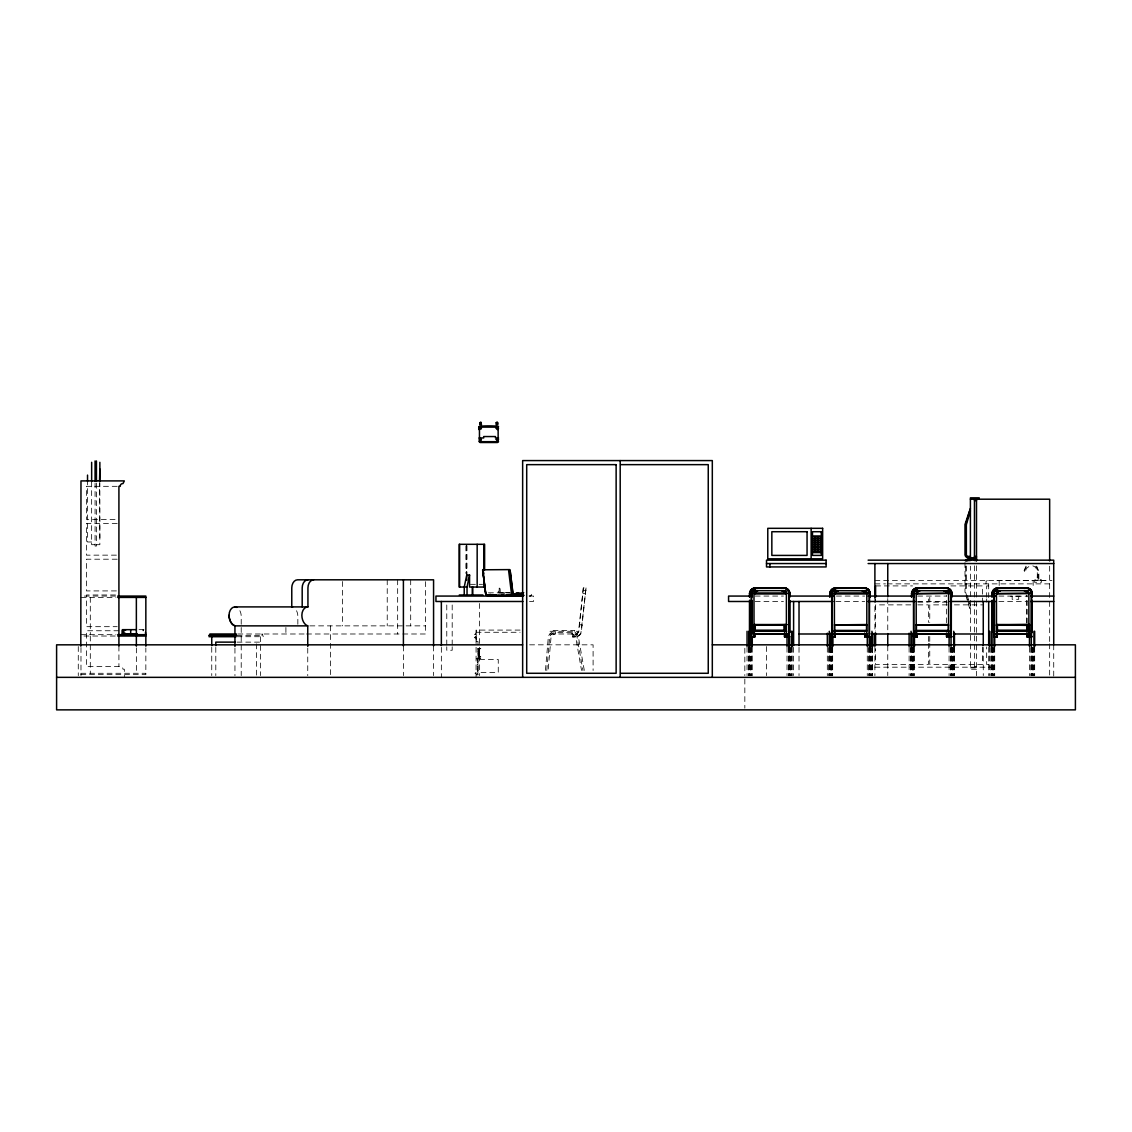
<?xml version="1.0" encoding="UTF-8"?>
<svg xmlns="http://www.w3.org/2000/svg" width="1132" height="1132" viewBox="0 0 1132 1132"><rect width="100%" height="100%" fill="white"/><g stroke="black" fill="none" stroke-linecap="round" stroke-linejoin="round"><path stroke-width="0.75" stroke-dasharray="5 3.75" d="M946.366 622.826L946.38 595.234M1026.752 622.826L1026.766 595.234M1027.049 623.166L1027.064 595.503M236.998 636.708L263.232 636.708L262.412 634.047A2.363 1.67 -90 0 0 261.874 633.991L261.874 635.349M545.44 670.385L548.341 637.033A7.259 7.259 0 0 1 555.444 631.288L555.444 633.991A4.542 4.542 0 0 0 551.001 637.599L548.143 670.54M546.784 670.512L549.558 638.038A5.901 5.901 0 0 1 555.444 632.647L572.452 632.703A5.801 5.801 0 0 1 576.938 636.481L582.966 670.625M583.334 587.933L578.551 631.302A3.764 3.764 0 0 1 575.551 633.991L575.877 636.976L576.669 636.807A6.75 6.75 0 0 0 581.24 632.717L586.036 587.933L583.334 587.933L578.848 631.359A4.061 4.061 0 0 1 575.594 634.288L572.693 633.991L572.608 636.976L575.877 636.976M586.036 587.933L580.957 632.618A6.467 6.467 0 0 1 576.584 636.524L572.608 636.976M1040.888 580.249L1040.888 579.343L1041.525 582.273L1034.521 582.273L1035.157 579.343L1035.157 580.249M1025.988 566.17L1023.795 571.405L1025.465 571.618L1026.257 568.589L1029.809 565.858M500.316 592.885L500.103 588.753L499.198 588.074L498.278 588.753L498.278 592.786M1038.228 577.306C1038.808 570.981 1035.879 583.093 1038.171 574.405M531.615 595.39L530.271 595.927L531.615 595.39L531.219 594.3M987.345 580.49L986.085 581.324L985.986 583.871M117.204 486.321L86.4 486.321L86.4 519.376L117.204 519.376M117.204 523.451L86.4 523.451L86.4 555.147L117.204 555.147M99.857 538.025L99.531 482.798M91.65 541.987L87.532 541.987L87.532 481.298M95.074 544.69L91.65 544.69L91.65 479.543M96.432 544.69L99.857 544.69L99.857 482.798M117.204 559.208L86.4 559.208L86.4 590.918L117.204 590.918M1038.143 574.405L1038.143 577.334M1034.521 580.249L1041.525 580.249M874.894 580.49L1051.982 580.49M874.894 583.871L885.479 583.871M887.148 583.871L1051.968 583.871M470.403 584.324L482.529 584.324M875.574 585.909L912.548 585.909M950.894 585.909L982.59 585.909L982.59 602.153M988.689 585.909L986.665 585.909L986.665 597.286M583.334 590.649L586.036 590.649M488.416 592.828L510.023 592.828M115.492 594.979L86.4 594.979L86.4 626.675L117.204 626.675M529.139 595.927L529.847 596.069M84.334 596.069L115.959 596.069M529.139 596.069L533.483 596.069L533.483 601.488L529.465 601.488M755.186 596.069L783.429 596.069M836.407 596.069L864.664 596.069M917.642 596.069L945.885 596.069M998.863 596.069L1027.134 596.196M80.811 597.413L115.959 597.413M755.186 601.488L783.429 601.488M835.869 601.488L864.664 601.488M917.642 601.488L946.423 601.488M998.863 601.488L1027.12 601.488M917.84 602.153L928.41 602.153L928.41 595.658M947.371 602.153L929.754 602.153L929.754 595.658M910.793 604.87L875.574 604.87L875.574 631.175M917.84 604.87L928.41 604.87L928.41 622.402M947.371 604.87L929.754 604.87L929.754 622.402M954.418 604.87L982.59 604.87M309.871 625.869L425.434 625.869M138.995 629.661L143.976 629.661L143.976 632.774M520.083 630.085L476.077 630.085L476.077 676.978M142.915 630.75L143.722 630.75L142.915 629.93L143.679 630.694M476.247 640.16L476.247 630.68M118.917 630.75L86.4 630.75L86.4 666.507L120.275 666.507A2.703 2.703 0 0 1 122.978 669.224L124.336 669.224L124.336 677.346M476.077 632.279L520.083 632.279M475.907 633.552L474.817 634.359M237.847 633.991L304.819 633.991M306.531 633.991L425.434 633.991L425.434 579.81M549.982 633.991L577.405 633.991L577.405 631.288L549.982 631.288L550.025 633.991M474.817 634.373L475.907 634.373M80.811 634.67L115.959 634.67M236.998 635.349L263.232 635.349M83.98 636.028L115.959 636.028M475.907 636.524L474.817 637.316L476.077 638.108M474.987 637.189L476.077 637.302M474.817 637.33L475.907 637.33M474.987 637.995L476.247 637.868M476.247 641.519L478.001 641.519L478.001 674.813L476.247 674.813M237.013 642.127L260.516 642.127M529.564 644.83L593.097 644.83L593.097 670.512M477.945 648.395L480.775 648.678M477.945 648.721L480.775 648.721M478.058 649.513L479.416 649.513L479.416 651.126L478.058 651.126M478.058 649.697L479.416 649.697M478.058 650.9L479.416 650.9M478.058 651.749L479.416 651.905M478.327 652.089L479.416 652.089M478.327 652.839L479.416 652.839M478.058 653.008L479.416 653.008M478.058 653.277L479.416 653.107L479.416 651.749M478.058 654.07L479.416 654.239M478.058 654.353L479.147 654.353M478.058 654.692L479.147 654.692M478.058 655.018L479.147 655.018M478.058 655.329L479.416 655.442M478.058 655.598L479.416 655.598L479.416 654.07M478.001 656.588L480.775 656.588L478.001 657.084M478.001 658.06L480.775 658.06M478.001 658.385L480.775 658.102M476.247 658.824L478.058 658.966M479.628 659.517L498.264 659.517L498.264 672.394L479.628 672.394M478.058 659.772L477.251 659.772L478.058 661.13M478.058 661.979L477.251 661.979L478.058 663.338M478.058 664.201L477.251 664.201L478.058 665.559M988.689 664.484L986.665 664.484L986.665 646.952M478.058 666.408L477.251 666.408L478.058 667.767M974.468 666.507L976.506 666.507M874.894 667.187L994.108 667.187M970.407 667.866L976.506 667.866M478.058 668.63L477.251 668.63L478.058 669.974M976.506 669.224L970.407 669.224L970.407 566.156M478.058 670.837L477.251 670.837L478.058 672.196M476.077 672.507L474.987 673.299L476.077 673.314M478.058 673.045L477.251 673.045L478.058 674.403M80.811 673.285L145.844 673.285M80.811 674.644L145.844 674.644L145.844 647.886M505.509 592.545L511.579 593.027M502.523 592.871L504.391 592.871M499.637 592.786L504.688 593.168M583.008 593.508L585.697 593.776M571.844 633.991L572.226 634.033A4.443 4.443 0 0 1 575.664 636.934L581.537 670.385M579.598 624.553L582.23 625.232M1032.837 565.858C1038.681 567.5 1037.138 574.886 1037.181 579.343L1038.865 579.343L1038.865 571.448L1036.671 566.17M967.237 595.333L968.596 599.988M969.049 601.531L971.058 608.408L969.756 608.79L965.936 595.701M967.082 597.215L965.667 592.333L965.667 566.042M967.563 598.842L970.407 608.591M584.296 670.385L578.226 636.028A7.16 7.16 0 0 0 572.679 631.359L571.985 633.991M573.57 634.288L573.556 636.693M1053.722 644.83L1053.722 677.346M1049.661 566.226L1049.661 599.734M1049.661 601.502L1049.661 642.07M1049.661 643.839L1049.661 675.592M1045.6 580.49L994.434 580.49M1038.03 579.343L1038.03 571.504A6.693 6.693 0 0 0 1034.676 565.703M1034.662 647.235L1034.69 675.762M1033.997 647.235L1033.997 675.648M1033.162 580.49L1033.162 589.22M1033.318 647.518L1033.332 675.762M1032.653 647.518L1032.653 675.634M1032.186 647.235L1032.186 675.648M1031.959 647.235L1031.974 675.762M1031.294 647.235L1031.294 675.648M1030.828 647.518L1030.828 675.634M1029.469 647.235L1029.469 675.648M1020.229 596.196L1010.635 596.196M1018.687 596.423L1018.687 599.323L1012.178 599.323L1012.178 596.423M999.174 580.49L999.174 585.725M994.703 647.235L994.717 675.762M994.038 647.235L994.108 675.663M993.344 647.518L993.358 675.762M992.679 647.518L992.679 675.634M992.212 647.235L992.212 675.648M992 647.235L992.014 675.762M991.321 647.235L991.321 675.648M990.854 647.518L990.854 675.634M989.51 647.235L989.51 675.648M988.689 583.871L988.689 602.153M988.689 647.363L988.689 675.592M986.665 598.913L986.665 602.153M983.269 647.363L983.269 675.592M982.59 646.952L982.59 664.484L929.754 664.484L929.754 643.443M976.506 565.802L976.506 599.734M976.506 601.233L976.506 675.719M974.468 565.802L974.468 667.866M966.346 566.042L966.346 592.234M964.988 562.505L964.988 592.432M954.432 647.363L954.432 675.762M954.276 647.235L954.276 675.648M953.738 647.235L953.738 675.648M952.918 647.518L953.073 675.762M952.394 647.518L952.394 675.634M951.786 647.235L951.786 675.648M951.573 647.235L951.715 675.762M951.036 647.235L951.036 675.648M950.427 647.518L950.427 675.634M949.083 647.235L949.083 675.648M929.754 636.425L929.754 641.688M928.41 636.425L928.41 641.688M928.41 643.443L928.41 664.484L875.574 664.484L875.574 648.707M914.316 647.235L914.458 675.762M913.779 647.235L913.779 675.648M913.099 647.645L913.099 675.762M912.958 647.518L912.958 675.634M912.42 647.518L912.42 675.634M911.826 647.235L911.755 675.762M911.6 647.235L911.6 675.648M911.062 647.235L911.062 675.648M910.468 647.518L910.468 675.634M909.109 647.235L909.109 675.648M887.757 598.559L887.757 631.826M887.757 645.834L887.757 675.606M875.574 598.913L875.574 602.153M874.894 597.753L874.894 631.826M874.894 647.363L874.894 675.663M872.631 647.363L872.631 675.762M872.475 647.235L872.475 675.648M871.951 647.235L871.951 675.648M871.131 647.518L871.272 675.762M870.593 647.518L870.593 675.634M869.984 647.235L869.914 675.762M869.772 647.235L869.772 675.648M869.234 647.235L869.234 675.648M868.64 647.518L868.64 675.634M867.282 647.235L867.282 675.648M832.657 647.363L832.657 675.762M832.515 647.235L832.515 675.648M831.978 647.235L831.978 675.648M831.312 647.645L831.312 675.762M831.157 647.518L831.157 675.634M830.619 647.518L830.619 675.634M830.025 647.235L829.954 675.762M829.798 647.235L829.798 675.648M829.275 647.235L829.275 675.648M828.666 647.518L828.666 675.634M827.322 647.235L827.322 675.648M799.022 647.363L799.022 675.592M793.603 647.363L793.603 675.592M792.216 647.235L792.23 675.762M791.551 647.235L791.551 675.648M790.872 647.518L790.886 675.762M790.207 647.518L790.207 675.634M789.726 647.235L789.726 675.648M789.513 647.235L789.528 675.762M788.848 647.235L788.848 675.648M788.381 647.518L788.381 675.634M787.023 647.235L787.023 675.648M766.506 646.542L766.506 675.634M752.256 647.235L752.271 675.762M751.591 647.235L751.591 675.648M750.898 647.518L750.912 675.762M750.233 647.518L750.233 675.634M749.766 647.235L749.766 675.648M749.54 647.235L749.554 675.762M748.875 647.235L748.875 675.648M748.408 647.518L748.408 675.634M747.049 647.235L747.049 675.648M744.828 648.254L744.828 675.634M744.828 679.058L744.828 708.151M574.688 631.288L574.688 630.411L552.756 630.411L552.741 631.288M499.198 588.074L499.198 593.182M479.628 603.512L479.628 675.592M479.147 654.07L479.147 655.598M478.327 651.905L478.327 653.107M478.327 654.239L478.327 655.442M466.936 545.666L466.936 573.783M466.681 545.666L466.681 573.783M466.441 545.666L466.441 573.783M466.186 545.666L466.186 573.783M466.087 546.02L466.087 573.372M452.192 604.969L452.192 645.028M452.192 646.768L452.192 650.249L446.772 650.249L446.772 646.768M446.772 604.969L446.772 645.028M441.353 647.363L441.353 677.346M433.57 645.99L433.57 675.606M410.69 579.81L410.69 625.869M403.402 645.99L403.402 675.606M397.657 579.81L397.657 633.991M387.229 579.81L387.229 625.869M342.543 581.508L342.543 625.869M330.601 625.869L330.601 677.346M307.748 648.183L307.748 675.634M297.843 624.284L297.843 616.388A9.523 6.735 -90 0 0 294.844 608.464M285.901 627.496L285.901 633.991M260.516 636.708L260.516 675.592M256.455 643.882L256.455 675.592M241.215 624.284L241.215 616.388A9.523 6.735 90 0 0 238.866 609.172M241.215 627.496L241.215 675.62M234.947 648.183L234.947 675.634M215.802 647.405L215.802 675.592M211.741 647.306L211.741 675.592M136.364 647.886L136.364 673.285M118.917 646.075L118.917 666.507M96.432 483.223L96.432 546.048L95.074 546.048L95.074 483.223M90.305 597.413L90.305 634.67M90.305 636.028L90.305 673.285M80.98 647.532L80.98 675.592M78.278 646.542L78.278 675.634M1024.63 571.504A6.693 6.693 0 0 1 1027.983 565.703"/><path stroke-width="1.5" d="M784.306 631.359L784.306 624.553L784.603 631.939M786.132 631.359L786.132 624.539L786.429 625.232L754.011 624.892L786.811 624.652M789.117 634.203L789.146 593.607A5.943 5.915 0 0 0 783.443 587.933A5.66 5.618 0 0 1 788.848 593.324L788.848 646.443M789.513 632.378L789.499 600.229M789.513 596.776L789.513 593.324A5.306 5.278 0 0 0 784.094 587.933L755.171 587.933A5.943 5.915 0 0 0 749.469 593.607L749.469 597.088M789.796 631.996L789.796 600.568M789.825 597.201L789.811 593.607A5.603 5.561 0 0 0 784.094 587.933M866.518 631.359L866.518 624.539L834.397 624.892L866.815 625.232L866.518 624.539M869.503 634.203L869.532 593.607A5.943 5.915 0 0 0 863.829 587.933A5.66 5.618 0 0 1 869.234 593.324L869.234 646.443M869.772 596.776L869.772 593.324A5.306 5.278 0 0 0 864.353 587.933L835.43 587.933A5.943 5.915 0 0 0 829.728 593.607L829.728 597.088M870.211 597.201L870.069 593.607A5.603 5.561 0 0 0 864.353 587.933M948.319 624.539L948.616 625.232L916.198 624.892L948.361 624.539L948.319 631.741M948.687 591.244A5.306 5.278 0 0 1 949.069 593.324L948.842 592.956A2.618 2.604 0 0 0 946.55 590.663L946.083 590.649M951.036 646.443L951.036 593.324A5.66 5.618 0 0 0 945.616 587.933A5.943 5.915 0 0 1 951.333 593.607L951.304 631.882M951.559 596.776L951.559 593.324A5.306 5.278 0 0 0 946.154 587.933L917.231 587.933A5.943 5.915 0 0 0 911.529 593.607L911.529 597.088M951.488 592.064A5.66 5.618 0 0 1 951.715 593.437L951.856 597.088L952.012 593.72A5.943 5.915 0 0 0 947.045 588.131A5.66 5.618 0 0 1 951.248 591.413M1026.752 631.359L1026.752 624.553L1027.049 631.939M1028.578 631.359L1028.578 624.539L996.457 624.892L1028.875 625.232L1028.578 624.539M1028.875 631.939L1028.847 593.352A3.254 3.24 0 0 0 1026.172 590.692L1025.734 590.649M1029.257 631.486L1029.455 624.397M1029.54 631.939L1029.243 624.553L996.698 624.539L996.754 632.746M1031.266 631.302L1031.294 593.324A5.66 5.618 0 0 0 1025.875 587.933A5.943 5.915 0 0 1 1031.592 593.607L1031.563 634.203M1031.945 631.415L1031.945 600.229M1031.974 596.889L1031.959 593.324A5.306 5.278 0 0 0 1026.54 587.933L997.617 587.933A5.943 5.915 0 0 0 991.915 593.607L991.915 597.088M1032.243 631.996L1032.243 600.568M1032.271 597.201L1032.257 593.607A5.603 5.561 0 0 0 1026.54 587.933M784.589 634.373L784.603 633.297M786.415 634.373L786.4 593.352A3.254 3.24 0 0 0 783.726 590.692L783.287 590.649M864.862 634.373L864.862 633.297M866.815 634.373L866.801 593.352A3.254 3.24 0 0 0 864.126 590.692L863.674 590.649M946.649 634.373L946.649 633.297M949.14 634.373L949.14 633.297L949.083 646.443M951.304 632.618L951.304 634.203M1027.049 634.373L1027.049 633.297M1028.875 632.717L1028.861 634.373M1029.554 634.486L1029.54 633.297M784.306 633.297L784.561 636.976L787.264 636.693L786.981 633.991M789.103 635.094L789.103 636.693M864.565 633.297L864.834 636.976M864.848 635.307L864.834 636.976L867.522 636.693L867.239 633.991M866.518 633.297L866.787 636.976L870.013 636.693M946.352 633.297L946.621 636.976L949.281 636.92M946.649 635.307L946.635 636.976M948.602 634.868L948.588 593.352A3.254 3.24 0 0 0 945.913 590.692L945.475 590.649M948.305 633.297L948.588 636.976L951.814 636.693M948.842 633.297L948.984 634.401M951.007 633.085L950.993 633.92M1026.752 633.297L1027.021 636.976M1028.578 632.746L1028.847 636.976L1032.2 636.693L1029.526 637.09L1029.229 633.538M1029.243 633.297L1029.243 634.401M1031.266 633.085L1031.252 633.92M1031.563 635.094L1031.549 636.693M784.589 635.717L784.575 636.976M786.117 633.538L786.4 636.976L789.754 636.693L787.08 637.09L786.768 634.288M786.415 635.717L786.4 636.976M866.801 635.717L866.801 636.976M867.338 635.717L867.48 636.92M869.503 635.477L869.489 636.693M948.602 635.717L948.588 636.976M948.842 633.538L948.984 634.316M949.14 635.717L949.267 637.09L951.955 636.807M951.29 635.477L951.29 636.693M1027.035 635.717L1027.021 636.976L1029.71 636.693M1028.861 635.717L1028.847 636.976M787.08 636.071L787.08 637.09M867.338 636.071L867.48 637.09L870.168 636.807M1029.526 636.071L1029.526 637.09M946.352 634.288L949.026 633.991M948.842 634.288L949.111 636.976M1026.738 634.288L1029.427 633.991M510.673 594.894C508.183 595.757 513.73 596.069 512.909 594.13L510.079 570.203M757.817 590.649L757.379 590.692A2.957 2.943 0 0 0 754.987 593.097L754.69 593.324A2.915 2.887 0 0 1 757.251 590.777A2.618 2.604 0 0 0 754.987 593.069L754.973 593.621M835.062 593.819L835.091 593.324A3.254 3.24 0 0 1 837.638 590.692L838.076 590.649M835.359 593.621L835.374 593.069A2.618 2.604 0 0 1 837.68 590.777A2.957 2.943 0 0 0 835.246 593.097L834.963 593.352A2.915 2.887 0 0 1 837.638 590.777M916.496 624.553L916.227 636.976L916.198 593.21A2.915 2.887 0 0 1 918.76 590.663L919.255 590.649M916.863 593.819L917.047 593.097A2.957 2.943 0 0 1 919.481 590.678L919.863 590.649M917.161 593.621L917.175 593.069A2.618 2.604 0 0 1 919.467 590.777L919.948 590.763M996.457 633.849L996.485 636.976L996.457 593.21A2.915 2.887 0 0 1 999.018 590.663L999.514 590.649M999.74 590.777A2.618 2.604 0 0 0 997.433 593.069L997.136 593.324A2.915 2.887 0 0 1 999.697 590.777L1000.207 590.763M997.419 593.621L997.433 593.069A2.957 2.943 0 0 1 999.867 590.678L1000.264 590.649M512.739 593.791L517.777 594.173M487.284 594.852L496.75 594.894M754.662 593.776L754.704 593.352A3.254 3.24 0 0 1 757.379 590.692M997.108 593.776L997.151 593.352A3.254 3.24 0 0 1 999.825 590.692M751.62 633.92L751.591 593.324A5.306 5.278 0 0 1 757.011 587.933A5.603 5.561 0 0 0 751.294 593.607L751.337 636.693L754.719 637.09L754.987 633.934M914.26 636.976L916.92 637.09L917.203 634.401L917.175 633.411L916.764 636.976L913.524 636.693L913.482 593.607A5.603 5.561 0 0 1 919.184 587.933A5.306 5.278 0 0 0 913.779 593.324L913.807 633.92M994.462 636.807L997.179 637.09L997.419 633.538M482.543 570.259L483.322 569.396M481.171 423.028C480.973 420.297 478.978 424.981 480.223 422.505L480.973 423.651L481.341 422.887M484.609 587.041L469.554 587.041L469.554 575.014L466.752 575.014L464.233 587.041L464.233 594.979M467.035 594.979L467.035 587.041L469.554 575.014M512.117 595.46L512.994 594.541M965.667 524.597L969.459 511.593M970.407 510.758L966.346 524.696L966.36 554.666A2.038 2.038 0 0 0 968.101 556.42L970.407 556.435M490.142 594.894L486.661 595.262M481.015 422.986L480.01 422.887M496.424 422.731L497.373 422.675M754.676 625.232L754.973 624.539L754.987 631.486M997.122 625.232L997.419 624.539L997.433 631.486M482.642 569.792L509.754 569.608M754.987 624.68L754.69 630.298M997.136 625.005L1029.554 625.345L997.136 625.005L997.136 630.298M749.469 593.607L749.766 593.324A5.66 5.618 0 0 1 755.186 587.933M751.973 597.201L752.256 593.324M829.728 593.607L830.025 593.324A5.66 5.618 0 0 1 835.444 587.933M832.374 597.201L832.515 593.324A5.66 5.618 0 0 1 832.586 592.63M911.529 593.607L911.826 593.324A5.66 5.618 0 0 1 917.245 587.933M991.915 593.607L992.212 593.324A5.66 5.618 0 0 1 997.632 587.933M788.848 593.324L753.983 593.776L754.025 636.976L754.308 624.553M869.234 593.324L834.383 593.776L834.426 636.976L834.694 624.553M916.17 593.776L948.984 593.21A2.957 2.943 0 0 0 946.55 590.805L917.359 590.649M996.443 593.776L1031.294 593.324M497.146 423.453L497.514 422.59M523.692 592.673L515.216 593.833L517.989 593.012M497.358 423.51L496.481 423.184M515.541 593.578L518.654 592.673M483.123 570.698L483.93 573.966M508.636 570.698L511.565 594.215M479.048 426.523L498.547 426.523M498.547 441.678L479.048 441.678M948.333 593.493L951.333 593.607L948.291 593.097A2.957 2.943 0 0 0 945.871 590.678M757.747 590.763L756.572 590.663A2.915 2.887 0 0 0 754.011 593.21L786.825 593.607M867.225 593.607L834.397 593.21A2.915 2.887 0 0 1 836.958 590.663L838.147 590.763M753.884 625.218L785.382 624.921M996.344 625.218L1029.54 624.892M479.883 423.651L481.312 423.651M496.283 423.651L497.712 423.651M479.643 424.712L481.553 424.712M496.042 424.712L497.953 424.712M479.246 426.849L498.349 426.849M479.048 437.942L483.704 437.942L483.704 436.556L495.448 436.556L495.448 437.942L498.547 437.942M620.591 464.644L708.25 464.644L708.25 673.285L620.591 673.285M99.857 468.988L99.531 481.072M970.407 499.198L1049.661 499.198L1049.661 560.934M974.468 500.556L976.506 500.556M812.479 538.79L821.294 538.79M812.479 540.615L821.294 540.615M812.479 542.44L821.294 542.44M812.479 544.266L821.294 544.266M484.255 545.666L484.015 570.273M812.479 546.091L821.294 546.091M812.479 547.902L821.294 547.902M812.479 549.727L821.294 549.727M974.468 556.435L976.506 556.435M970.407 557.114L968.369 557.114A2.703 2.703 0 0 1 965.667 554.397M976.506 557.793L967.931 557.765A3.382 3.382 0 0 1 965.016 554.85L964.988 524.498L970.407 508.339M976.506 559.151L967.931 559.18A3.382 3.382 0 0 0 965.44 560.835M868.117 560.156L1053.722 560.156L1053.722 644.83M974.468 560.496L976.506 560.496M766.506 563.552L826.119 563.552M868.117 563.552L1053.722 563.552M467.035 587.041L459.139 587.041L459.139 544.308L484.609 544.308L484.609 569.948M752.653 591.357A5.306 5.278 0 0 1 757.69 588.046L784.122 588.046M833.053 591.357A5.306 5.278 0 0 1 838.076 588.046L864.508 588.046M919.877 588.046A5.603 5.561 0 0 0 919.127 588.088A5.306 5.278 0 0 1 919.877 588.046L946.31 588.046M1000.136 588.046A5.603 5.561 0 0 0 999.386 588.088A5.306 5.278 0 0 1 1000.136 588.046L1026.568 588.046M755.313 590.649L784.533 590.663A2.915 2.887 0 0 1 786.259 591.498M835.572 590.649L864.806 590.805A3.254 3.24 0 0 1 866.56 591.711A2.618 2.604 0 0 0 864.749 590.663L864.282 590.649M997.759 590.649L1026.979 590.663A2.915 2.887 0 0 1 1028.408 591.244M754.138 593.493L786.811 593.508M834.397 593.493L867.07 593.508M916.198 593.493L948.871 593.508M996.584 593.493L1027.587 593.508M512.004 594.3L522.871 594.3M511.664 594.569L521.173 594.696M459.295 594.979L482.94 594.979M506.414 594.923L507.207 594.923M515.683 595.078L514.72 594.541M517.31 595.078L521.314 594.993L521.159 594.3L520.352 594.993M486.222 595.361L524.088 595.39M488.302 595.927L523.055 595.927M117.728 596.069L145.844 596.069L145.844 646.188M523.041 596.069L435.947 596.069L435.947 601.488L522.857 601.488M751.648 596.069L728.569 596.069L728.569 601.488L751.648 601.488M788.735 596.069L832.883 596.069M868.187 596.069L914.104 596.069M951.191 596.069L995.325 596.069M1030.644 596.069L1053.722 596.069M117.728 597.413L145.844 597.413M788.735 601.488L832.883 601.488M868.187 601.488L914.84 601.488M949.932 601.488L995.325 601.488M1030.644 601.488L1053.722 601.488M234.947 646.457L234.947 625.869A10.98 7.754 -90 0 1 229.06 615.214A8.32 5.886 -90 0 1 235.131 606.908L307.932 606.908L307.932 587.933A8.122 5.745 -90 0 1 313.691 579.81M754.252 624.539L786.797 624.553M307.748 646.457L307.748 625.869L234.947 625.869A10.98 7.754 90 0 1 229.06 615.214M135.84 629.661L122.426 629.661L122.426 634.401L137.241 634.401M124.945 629.93L125.765 629.93M122.426 630.156L122.426 633.651M754.322 630.411L786.245 630.411M834.708 630.411L866.504 630.411M916.51 630.411L948.305 630.411M996.599 630.411L1029.229 630.411M755.002 630.524L786.259 630.524M997.448 630.524L1029.243 630.524M752.469 631.288L749.724 631.288L749.766 600.229M753.176 631.288L786.132 631.288M788.367 631.288L789.513 631.288M832.713 631.288L831.978 631.288L831.978 646.443M833.562 631.288L866.532 631.288M914.189 631.288L913.779 646.443M916.481 631.288L949.451 631.288M950.158 631.288L951.078 631.288M992.17 631.288L994.759 631.288M996.74 631.288L1029.71 631.288M1030.573 631.288L1032.016 631.401M145.462 632.505L145.547 633.595M125.001 633.368L125.765 634.132L124.945 633.326M122.426 633.92L124.945 633.92M125.765 633.92L137.142 633.92M236.362 633.991L210.382 633.991A2.363 1.67 -90 0 0 209.845 634.047L209.038 636.708L236.135 636.708M753.134 633.991L787.264 633.991M799.022 633.991L830.605 633.991M833.562 633.991L867.65 633.991M870.975 633.991L911.331 633.991M915.901 633.991L949.932 633.991M953.441 633.991L983.269 633.991M995.622 633.991L1029.837 633.991M754.393 634.118L786.301 634.118M834.779 634.118L866.688 634.118M916.58 634.118L949.168 634.118M996.839 634.118L1029.427 634.118M117.728 634.67L145.844 634.67M209.038 635.349L236.758 635.349M117.728 636.028L145.844 636.028M235.244 642.127L215.802 642.127L215.802 645.65M522.644 644.83L56.6 644.83L56.6 709.863L1075.4 709.863L1075.4 644.83L712.311 644.83M56.6 677.346L1075.4 677.346M502.452 595.418L503.698 595.446M1023.993 590.649L1024.488 590.663A2.915 2.887 0 0 1 1027.049 593.21L1026.752 592.956A2.618 2.604 0 0 0 1024.46 590.663M943.593 590.649L944.102 590.663A2.915 2.887 0 0 1 946.649 593.21L946.366 592.956A2.618 2.604 0 0 0 944.06 590.663M861.806 590.649L862.301 590.663A2.915 2.887 0 0 1 864.862 593.21L864.565 592.956A2.618 2.604 0 0 0 862.273 590.663M781.533 590.649L782.042 590.663A2.915 2.887 0 0 1 784.603 593.21L784.306 592.956A2.618 2.604 0 0 0 782 590.663M994.915 593.493L992.212 593.324L992.212 596.776M914.514 593.493L911.826 593.324L911.826 596.776M832.728 593.493L830.025 593.324L830.025 596.776M752.469 593.493L749.766 593.324L749.766 596.776M512.159 593.748L523.352 594.611M508.452 594.809L523.182 595.871L498.278 595.39L499.24 595.927M1026.413 590.763L1026.851 590.805A3.254 3.24 0 0 1 1028.323 591.442M783.967 590.763L784.405 590.805A3.254 3.24 0 0 1 786.174 591.711A2.618 2.604 0 0 0 784.49 590.663M509.938 595.39L510.702 595.814L510.702 594.3M489.406 595.39L490.17 595.814L490.17 594.3M1028.889 593.776L1028.549 593.097A2.957 2.943 0 0 0 1026.13 590.678M869.914 593.437L870.211 593.72A5.943 5.915 0 0 0 865.244 588.131A5.66 5.618 0 0 1 869.843 592.743M789.528 593.437L789.825 593.72A5.943 5.915 0 0 0 784.858 588.131A5.66 5.618 0 0 1 789.457 592.743M485.883 594.739L482.727 570.372M123.006 634.486L123.784 634.401L123.784 629.661M124.011 634.486L124.463 633.92M485.741 594.427L482.741 570.556M510.164 570.556L513.093 594.074M483.039 572.24L485.77 594.074M867.027 634.288L867.466 637.09M866.546 593.493L866.504 593.097A2.957 2.943 0 0 0 864.07 590.678M786.146 593.493L786.103 593.097A2.957 2.943 0 0 0 783.684 590.678M997.448 634.401L997.419 633.297M997.165 637.09L997.136 636.071M835.105 637.09L835.246 633.934M754.719 637.09L754.69 636.071M997.136 636.608L993.783 636.693L993.74 593.607A5.603 5.561 0 0 1 999.443 587.933A5.306 5.278 0 0 0 994.038 593.324L994.066 633.92M916.892 636.92L916.736 635.717M834.949 636.608L834.949 636.071M832.02 633.92L831.978 593.324A5.306 5.278 0 0 1 837.397 587.933A5.603 5.561 0 0 0 831.695 593.607L831.723 636.693L835.119 637.09L835.232 633.297M916.892 636.736L916.736 633.297M835.091 636.481L834.935 633.297M916.892 635.42L916.878 633.411M835.091 635.83L835.091 633.962M754.676 633.297L754.704 634.981M749.794 632.279L749.794 631.302L749.766 646.443M996.726 593.508L996.754 592.956A2.618 2.604 0 0 1 999.047 590.663M994.42 597.201L994.405 593.607A5.943 5.915 0 0 1 994.49 592.871M994.42 600.554L994.448 631.996M992.226 600.229L992.24 632.279L992.212 631.288M991.929 600.554L991.943 631.882M916.467 593.508L916.496 592.956A2.618 2.604 0 0 1 918.788 590.663M914.019 597.088L914.019 593.607A5.943 5.915 0 0 1 914.09 592.871M834.68 593.508L834.694 592.956A2.618 2.604 0 0 1 837.001 590.663M832.515 593.324L832.515 596.776M754.28 593.508L754.308 592.956A2.618 2.604 0 0 1 756.601 590.663M751.959 600.554L752.002 631.996M749.483 600.554L749.497 631.882M1034.662 631.288L1034.69 646.556M1033.997 631.288L1033.997 646.443M1032.186 631.288L1032.186 632.378M1031.959 631.288L1031.959 632.378M1031.294 631.288L1031.294 646.443M1029.469 633.198L1029.469 646.443M994.717 636.509L994.717 646.556M994.038 631.288L994.038 646.443M992 631.288L992.014 646.556M991.321 631.288L991.321 646.443M989.51 631.288L989.51 646.443M988.689 601.488L988.689 645.594M983.269 601.488L983.269 645.594M979.208 499.198L979.208 497.839L970.407 497.839L970.407 560.496L968.101 560.524A2.038 2.038 0 0 0 967.138 560.92M976.506 499.198L976.506 560.934M974.468 499.198L974.468 557.793M954.432 633.057L954.432 646.556M954.276 633.198L954.276 646.443M953.738 631.288L953.738 646.443M914.458 636.509L914.458 646.556M911.755 633.057L911.755 646.556M911.6 633.198L911.6 646.443M911.062 631.288L911.062 646.443M909.109 633.198L909.109 646.443M887.757 563.552L887.757 596.819M887.757 633.58L887.757 645.834M875.574 585.909L875.574 597.286M875.574 632.915L875.574 645.198M874.894 563.552L874.894 597.979M874.894 633.255L874.894 646.358M872.631 633.057L872.631 646.556M872.475 633.198L872.475 646.443M871.951 631.288L871.951 646.443M869.914 636.509L869.914 646.556M869.772 636.538L869.772 646.443M867.282 634.543L867.282 646.443M832.657 636.509L832.657 646.556M832.515 636.538L832.515 646.443M829.954 633.057L829.954 646.556M829.798 633.198L829.798 646.443M829.275 631.288L829.275 646.443M827.322 633.198L827.322 646.443M818.351 536.964L818.351 551.553M815.422 536.964L815.422 551.553M811.135 528.319L811.135 558.812M799.022 601.488L799.022 645.594M793.603 601.488L793.603 645.594M792.216 631.288L792.23 646.556M791.551 631.288L791.551 646.443M789.726 631.288L789.726 632.378M789.528 636.509L789.528 646.556M787.023 634.543L787.023 646.443M769.902 563.552L769.902 566.934M752.271 636.509L752.271 646.556M751.591 631.288L751.591 646.443M749.54 631.288L749.554 646.556M748.875 631.288L748.875 646.443M747.049 631.288L747.049 646.443M712.311 677.346L712.311 460.583L522.644 460.583L522.644 677.346M620.195 460.583L620.195 677.346M518.626 594.243L518.626 595.828M517.975 594.385L517.975 595.22L515.003 595.262L515.003 594.385M517.211 594.385L517.211 595.22M517.013 594.385L516.928 595.262M516.249 594.385L516.249 595.22M515.966 594.385L515.966 595.262M503.698 596.069L503.698 595.078L502.339 595.078L502.339 596.069M501.702 594.3L501.702 595.46M498.009 426.481L498.137 427.599M498.137 429.509L498.137 438.692M498.137 440.617L498.137 441.706M497.486 441.763L497.486 442.513L480.11 442.513L480.11 441.763M484.114 544.308L484.255 570.273M484.114 581.919L484.114 587.041M479.586 426.481L479.459 427.599M479.459 429.509L479.459 438.692M479.459 440.617L479.459 441.706M477.166 544.308L477.166 587.041M472.766 587.041L472.766 594.979M472.27 587.041L472.27 594.979M466.752 575.014L466.752 580.164M459.634 544.308L459.634 587.041M441.353 601.488L441.353 645.594M433.57 645.99L433.57 579.81L297.518 579.81A8.122 5.745 -90 0 0 291.773 587.933L291.773 606.908A9.523 6.735 -90 0 1 292.58 607.092M403.402 579.81L403.402 645.99M302.187 606.908L302.187 587.933A8.122 5.745 -90 0 1 307.932 579.81M211.741 636.708L211.741 645.65M136.364 597.413L136.364 634.67M136.364 636.028L136.364 646.188M130.689 629.661L130.689 634.401M118.917 646.075L118.917 486.321L120.275 486.321A2.391 2.391 0 0 1 122.978 483.619L124.336 480.902L80.98 480.902L80.811 646.188M99.857 462.323L99.857 481.454M96.432 460.965L96.432 481.454M95.074 460.965L95.074 481.454M91.65 462.323L91.65 481.454M87.532 475.1L87.532 481.298M480.661 426.396A111.856 111.856 0 0 1 496.934 426.396M994.434 593.72A5.603 5.561 0 0 1 994.462 592.984M994.83 591.541A5.603 5.561 0 0 1 998.65 588.216A5.306 5.278 0 0 0 995.806 590.126A5.66 5.618 0 0 1 998.735 588.159M1031.507 591.413A5.66 5.618 0 0 0 1027.248 588.116A5.943 5.915 0 0 1 1032.271 593.72L1031.974 593.437A5.66 5.618 0 0 0 1031.747 592.064M1026.809 590.805A2.957 2.943 0 0 1 1028.408 591.626M832.374 593.72A5.603 5.561 0 0 1 832.544 592.248A5.943 5.915 0 0 0 832.218 593.607M838.076 588.046A5.603 5.561 0 0 0 832.77 591.541A5.943 5.915 0 0 1 837.921 587.933A5.66 5.618 0 0 0 832.982 591.3M864.749 590.805A2.957 2.943 0 0 1 866.603 591.894M918.462 588.216A5.306 5.278 0 0 0 915.547 590.126A5.66 5.618 0 0 1 918.349 588.159A5.943 5.915 0 0 0 914.514 591.47M914.571 591.541A5.603 5.561 0 0 1 918.392 588.216M946.593 590.805A3.254 3.24 0 0 1 949.182 593.069M751.973 593.72A5.603 5.561 0 0 1 752.143 592.248M757.676 588.046A5.603 5.561 0 0 0 752.384 591.541A5.943 5.915 0 0 1 757.662 587.933A5.66 5.618 0 0 0 752.723 591.3M784.363 590.805A2.957 2.943 0 0 1 786.202 591.894M945.064 588.102A5.306 5.278 0 0 0 943.663 587.933A5.603 5.561 0 0 1 945.149 588.102M751.959 593.607A5.943 5.915 0 0 1 752.2 592.163M864.791 590.663A2.915 2.887 0 0 1 866.518 591.498M946.154 587.933A5.603 5.561 0 0 1 951.856 593.607M946.593 590.663A2.915 2.887 0 0 1 949.14 593.21M1026.95 590.663A2.618 2.604 0 0 1 1028.493 591.413M994.901 591.47A5.943 5.915 0 0 1 998.65 588.173M966.219 560.878A2.703 2.703 0 0 1 967.336 560.029M307.932 606.908A8.32 5.886 90 0 0 301.862 615.214A10.98 7.754 -90 0 0 307.748 625.869M235.131 606.908A9.523 6.735 90 0 1 236.744 607.417M916.75 593.352L917.005 593.493A2.915 2.887 0 0 1 919.439 590.777A3.254 3.24 0 0 0 916.75 593.352M496.283 422.689L496.623 423.524L497.373 422.576C498.023 425.292 497.641 420.51 496.283 422.689M481.383 428.561L478.836 429.509L478.723 427.726L481.383 428.561M481.383 439.655C478.454 443.277 478.454 436.018 481.383 439.655M496.255 428.292C497.938 432.353 500.287 425.278 496.255 428.292M496.255 439.386C497.938 443.447 500.287 436.372 496.255 439.386M616.133 464.644L526.705 464.644L526.705 673.285L616.133 673.285L616.133 464.644M822.639 528.319L767.779 528.319L767.779 558.812L822.639 558.812L822.639 528.319M807.059 531.715L771.84 531.715L771.84 555.416L807.059 555.416L807.059 531.715M821.294 531.715L812.479 531.715L812.479 535.96L821.294 535.96L821.294 531.715M821.294 536.964L812.479 536.964L812.479 551.553L821.294 551.553L821.294 536.964M821.294 552.6L812.479 552.6L812.479 555.416L821.294 555.416L821.294 552.6M826.119 560.156L766.506 560.156L766.506 566.934L826.119 566.934L826.119 560.156M995.41 590.72A5.306 5.278 0 0 0 995.099 591.357A5.66 5.618 0 0 1 995.495 590.678M915.151 590.72A5.306 5.278 0 0 0 914.84 591.357A5.66 5.618 0 0 1 915.109 590.678M783.019 588.102A5.306 5.278 0 0 0 781.604 587.933A5.603 5.561 0 0 1 783.089 588.102M863.277 588.102A5.306 5.278 0 0 0 861.862 587.933A5.603 5.561 0 0 1 863.348 588.102M1025.465 588.102A5.306 5.278 0 0 0 1024.05 587.933A5.603 5.561 0 0 1 1025.535 588.102M919.708 587.933A5.943 5.915 0 0 0 918.986 588.017A5.66 5.618 0 0 1 919.736 587.933M1000.108 587.933A5.943 5.915 0 0 0 999.372 588.017A5.66 5.618 0 0 1 1000.122 587.933"/></g></svg>
